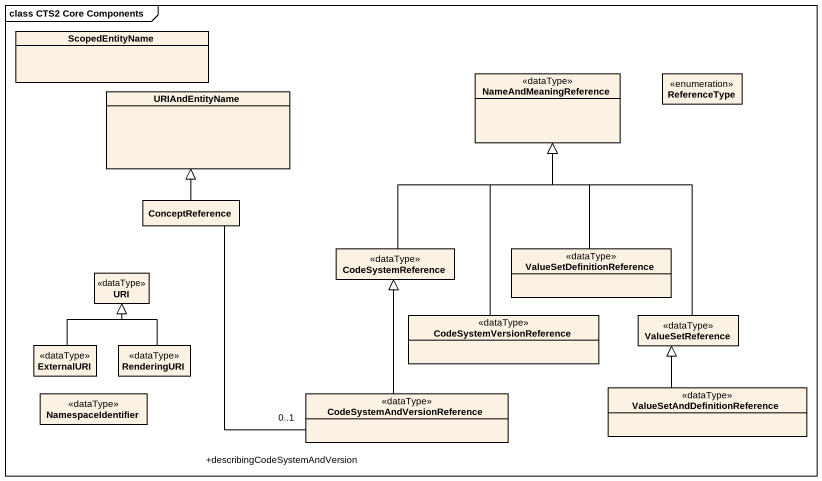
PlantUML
@startuml
mainframe class CTS2 Core Components
hide circle
hide empty members
class ScopedEntityName
class URIAndEntityName
class NameAndMeaningReference <<dataType>>
enum ReferenceType
class ConceptReference
class CodeSystemReference <<dataType>>
class ValueSetDefinitionReference <<dataType>>
class URI <<dataType>>
class CodeSystemVersionReference <<dataType>>
class ValueSetReference <<dataType>>
class ExternalURI <<dataType>>
class RenderingURI <<dataType>>
class NamespaceIdentifier <<dataType>>
class "CodeSystemAndVersionReference" as CodeSystemAndVersionReferenc <<dataType>>
class "ValueSetAndDefinitionReference" as ValueSetAndDefinitionReferen <<dataType>>
ConceptReference -up-|> URIAndEntityName
CodeSystemReference -up-|> NameAndMeaningReference
ValueSetDefinitionReference -up-|> NameAndMeaningReference
CodeSystemVersionReference -up-|> NameAndMeaningReference
ValueSetReference -up-|> NameAndMeaningReference
ExternalURI -up-|> URI
RenderingURI -up-|> URI
CodeSystemAndVersionReferenc "+describingCodeSystemAndVersion\n0..1" -up- ConceptReference
CodeSystemAndVersionReferenc -up-|> CodeSystemReference
ValueSetAndDefinitionReferen -up-|> ValueSetReference
@enduml
